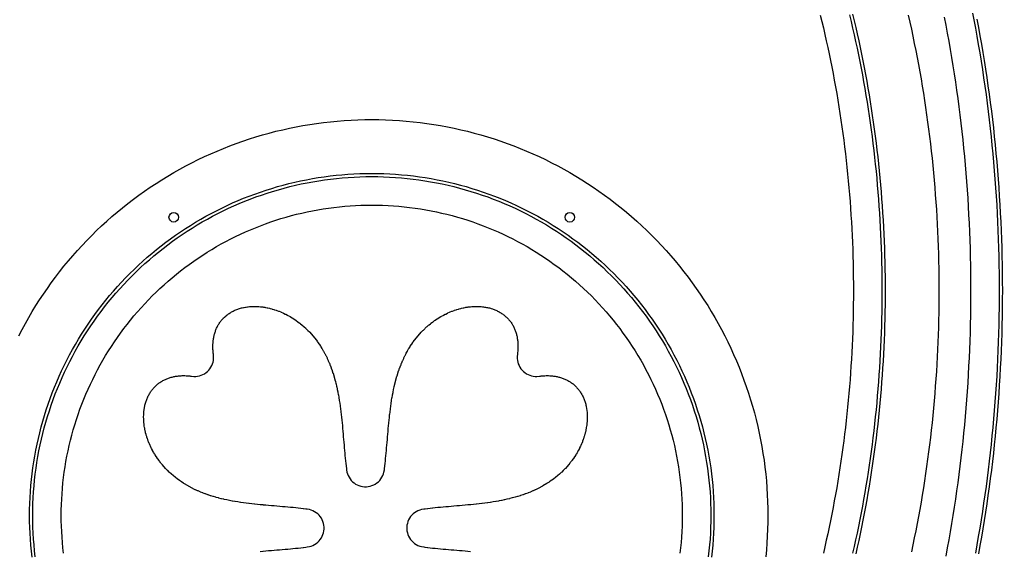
# Model space of a CAD drawing. Header units: metres. Extents: x 10 to 1210, y 10 to 2778.
# Drawn here: x 297.9 to 608, y 1739.7 to 1907.6 of the extents above; entities that cross this region are included whole.
import ezdxf

# ---------------------------------------------------------------- set-up
doc = ezdxf.new("R2010")
doc.units = ezdxf.units.M
for name, color, linetype in [('ACIKLIK', 5, 'Continuous'), ('ASKI_DELIK', 6, 'Continuous'), ('CAM_SABLON', 4, 'Continuous'), ('DIS_KENAR_V91_Z3', 1, 'Continuous'), ('LAMBA_T4_Z4', 3, 'Continuous')]:
    doc.layers.add(name, color=color, linetype=linetype)

msp = doc.modelspace()

# ---------------------------------------------------------------- linework, layer by layer
at = {"layer": 'ACIKLIK'}
for points in [[(550.53, 1908.97), (551.03, 1906.95), (551.51, 1904.92), (551.99, 1902.89), (552.45, 1900.84), (552.9, 1898.79), (553.34, 1896.73), (553.77, 1894.67), (554.18, 1892.6), (554.58, 1890.53), (554.97, 1888.44), (555.35, 1886.36), (555.72, 1884.26), (556.08, 1882.17), (556.42, 1880.06), (556.75, 1877.95), (557.07, 1875.84), (557.38, 1873.72), (557.67, 1871.6), (557.95, 1869.48), (558.22, 1867.35), (558.48, 1865.21), (558.72, 1863.07), (558.96, 1860.93), (559.18, 1858.79), (559.38, 1856.64), (559.58, 1854.49), (559.76, 1852.34), (559.93, 1850.18), (560.09, 1848.02), (560.23, 1845.86), (560.37, 1843.7), (560.49, 1841.53), (560.59, 1839.37), (560.69, 1837.2), (560.77, 1835.03), (560.84, 1832.86), (560.9, 1830.69), (560.94, 1828.52), (560.97, 1826.35), (560.99, 1824.17), (561, 1822), (561, 1822), (560.99, 1819.83), (560.97, 1817.65), (560.94, 1815.48), (560.9, 1813.31), (560.84, 1811.14), (560.77, 1808.97), (560.69, 1806.8), (560.59, 1804.63), (560.49, 1802.47), (560.37, 1800.3), (560.23, 1798.14), (560.09, 1795.98), (559.93, 1793.82), (559.76, 1791.66), (559.58, 1789.51), (559.38, 1787.36), (559.18, 1785.21), (558.96, 1783.07), (558.72, 1780.93), (558.48, 1778.79), (558.22, 1776.65), (557.95, 1774.52), (557.67, 1772.4), (557.38, 1770.28), (557.07, 1768.16), (556.75, 1766.05), (556.42, 1763.94), (556.08, 1761.83), (555.72, 1759.74), (555.35, 1757.64), (554.97, 1755.56), (554.58, 1753.47), (554.18, 1751.4), (553.77, 1749.33), (553.34, 1747.27), (552.9, 1745.21), (552.45, 1743.16), (551.99, 1741.11), (551.51, 1739.08)], [(589.66, 1908.36), (590.15, 1905.82), (590.63, 1903.28), (591.09, 1900.72), (591.54, 1898.16), (591.98, 1895.59), (592.4, 1893.02), (592.8, 1890.44), (593.19, 1887.85), (593.57, 1885.26), (593.93, 1882.67), (594.27, 1880.07), (594.6, 1877.46), (594.92, 1874.85), (595.22, 1872.23), (595.5, 1869.61), (595.77, 1866.99), (596.02, 1864.36), (596.26, 1861.73), (596.49, 1859.1), (596.69, 1856.46), (596.89, 1853.82), (597.06, 1851.18), (597.23, 1848.54), (597.37, 1845.89), (597.5, 1843.24), (597.62, 1840.59), (597.72, 1837.94), (597.81, 1835.28), (597.88, 1832.63), (597.93, 1829.97), (597.97, 1827.31), (597.99, 1824.66), (598, 1822), (598, 1822), (597.99, 1819.34), (597.97, 1816.69), (597.93, 1814.03), (597.88, 1811.37), (597.81, 1808.72), (597.72, 1806.06), (597.62, 1803.41), (597.5, 1800.76), (597.37, 1798.11), (597.23, 1795.46), (597.06, 1792.82), (596.89, 1790.18), (596.69, 1787.54), (596.49, 1784.9), (596.26, 1782.27), (596.02, 1779.64), (595.77, 1777.01), (595.5, 1774.39), (595.22, 1771.77), (594.92, 1769.15), (594.6, 1766.54), (594.27, 1763.93), (593.93, 1761.33), (593.57, 1758.74), (593.19, 1756.15), (592.8, 1753.56), (592.4, 1750.98), (591.98, 1748.41), (591.54, 1745.84), (591.09, 1743.28), (590.63, 1740.72), (590.15, 1738.18)], [(311.73, 1739.06), (311.54, 1740.76), (311.37, 1742.46), (311.24, 1744.16), (311.14, 1745.87), (311.06, 1747.58), (311.02, 1749.29), (311, 1751), (311.02, 1752.71), (311.06, 1754.42), (311.14, 1756.13), (311.24, 1757.84), (311.37, 1759.54), (311.54, 1761.24), (311.73, 1762.94), (311.95, 1764.64), (312.21, 1766.33), (312.49, 1768.02), (312.8, 1769.7), (313.14, 1771.38), (313.51, 1773.04), (313.91, 1774.71), (314.34, 1776.36), (314.8, 1778.01), (315.28, 1779.65), (315.8, 1781.28), (316.34, 1782.91), (316.91, 1784.52), (317.51, 1786.12), (318.14, 1787.71), (318.79, 1789.29), (319.47, 1790.86), (320.18, 1792.42), (320.92, 1793.96), (321.68, 1795.49), (322.47, 1797.01), (323.29, 1798.51), (324.13, 1800), (325, 1801.47), (325.89, 1802.93), (326.81, 1804.37), (327.76, 1805.8), (328.72, 1807.21), (329.72, 1808.6), (330.73, 1809.98), (331.78, 1811.33), (332.84, 1812.67), (333.93, 1813.99), (335.04, 1815.29), (336.17, 1816.57), (337.33, 1817.84), (338.51, 1819.08), (339.7, 1820.3), (340.92, 1821.49), (342.16, 1822.67), (343.43, 1823.83), (344.71, 1824.96), (346.01, 1826.07), (347.33, 1827.16), (348.67, 1828.22), (350.02, 1829.27), (351.4, 1830.28), (352.79, 1831.28), (354.2, 1832.24), (355.63, 1833.19), (357.07, 1834.11), (358.53, 1835), (360, 1835.87), (361.49, 1836.71), (362.99, 1837.53), (364.51, 1838.32), (366.04, 1839.08), (367.58, 1839.82), (369.14, 1840.53), (370.71, 1841.21), (372.29, 1841.86), (373.88, 1842.49), (375.48, 1843.09), (377.09, 1843.66), (378.72, 1844.2), (380.35, 1844.72), (381.99, 1845.2), (383.64, 1845.66), (385.29, 1846.09), (386.96, 1846.49), (388.62, 1846.86), (390.3, 1847.2), (391.98, 1847.51), (393.67, 1847.79), (395.36, 1848.05), (397.06, 1848.27), (398.76, 1848.46), (400.46, 1848.63), (402.16, 1848.76), (403.87, 1848.86), (405.58, 1848.94), (407.29, 1848.98), (409, 1849), (410.71, 1848.98), (412.42, 1848.94), (414.13, 1848.86), (415.84, 1848.76), (417.54, 1848.63), (419.24, 1848.46), (420.94, 1848.27), (422.64, 1848.05), (424.33, 1847.79), (426.02, 1847.51), (427.7, 1847.2), (429.38, 1846.86), (431.04, 1846.49), (432.71, 1846.09), (434.36, 1845.66), (436.01, 1845.2), (437.65, 1844.72), (439.28, 1844.2), (440.91, 1843.66), (442.52, 1843.09), (444.12, 1842.49), (445.71, 1841.86), (447.29, 1841.21), (448.86, 1840.53), (450.42, 1839.82), (451.96, 1839.08), (453.49, 1838.32), (455.01, 1837.53), (456.51, 1836.71), (458, 1835.87), (459.47, 1835), (460.93, 1834.11), (462.37, 1833.19), (463.8, 1832.24), (465.21, 1831.28), (466.6, 1830.28), (467.98, 1829.27), (469.33, 1828.22), (470.67, 1827.16), (471.99, 1826.07), (473.29, 1824.96), (474.57, 1823.83), (475.84, 1822.67), (477.08, 1821.49), (478.3, 1820.3), (479.49, 1819.08), (480.67, 1817.84), (481.83, 1816.57), (482.96, 1815.29), (484.07, 1813.99), (485.16, 1812.67), (486.22, 1811.33), (487.27, 1809.98), (488.28, 1808.6), (489.28, 1807.21), (490.24, 1805.8), (491.19, 1804.37), (492.11, 1802.93), (493, 1801.47), (493.87, 1800), (494.71, 1798.51), (495.53, 1797.01), (496.32, 1795.49), (497.08, 1793.96), (497.82, 1792.42), (498.53, 1790.86), (499.21, 1789.29), (499.86, 1787.71), (500.49, 1786.12), (501.09, 1784.52), (501.66, 1782.91), (502.2, 1781.28), (502.72, 1779.65), (503.2, 1778.01), (503.66, 1776.36), (504.09, 1774.71), (504.49, 1773.04), (504.86, 1771.38), (505.2, 1769.7), (505.51, 1768.02), (505.79, 1766.33), (506.05, 1764.64), (506.27, 1762.94), (506.46, 1761.24), (506.63, 1759.54), (506.76, 1757.84), (506.86, 1756.13), (506.94, 1754.42), (506.98, 1752.71), (507, 1751), (507, 1751), (506.98, 1749.29), (506.94, 1747.58), (506.86, 1745.87), (506.76, 1744.16), (506.63, 1742.46), (506.46, 1740.76), (506.27, 1739.06)]]:
    msp.add_lwpolyline(points, dxfattribs=at)
at = {"layer": 'ASKI_DELIK'}
for centre in [(346.5, 1845.14), (471.5, 1845.14)]:
    msp.add_circle(centre, 1.5, dxfattribs=at)
at = {"layer": 'CAM_SABLON'}
for points in [[(559.77, 1909.07), (560.27, 1906.99), (560.76, 1904.9), (561.23, 1902.8), (561.69, 1900.7), (562.15, 1898.59), (562.58, 1896.47), (563.01, 1894.34), (563.42, 1892.21), (563.83, 1890.08), (564.21, 1887.94), (564.59, 1885.79), (564.96, 1883.64), (565.31, 1881.48), (565.65, 1879.32), (565.97, 1877.16), (566.29, 1874.99), (566.59, 1872.81), (566.88, 1870.63), (567.15, 1868.45), (567.42, 1866.26), (567.67, 1864.07), (567.91, 1861.88), (568.13, 1859.68), (568.35, 1857.48), (568.54, 1855.28), (568.73, 1853.07), (568.91, 1850.86), (569.07, 1848.65), (569.22, 1846.44), (569.35, 1844.22), (569.47, 1842.01), (569.58, 1839.79), (569.68, 1837.57), (569.77, 1835.35), (569.84, 1833.12), (569.9, 1830.9), (569.94, 1828.68), (569.97, 1826.45), (569.99, 1824.23), (570, 1822), (570, 1822), (569.99, 1819.77), (569.97, 1817.55), (569.94, 1815.32), (569.9, 1813.1), (569.84, 1810.88), (569.77, 1808.65), (569.68, 1806.43), (569.58, 1804.21), (569.47, 1801.99), (569.35, 1799.78), (569.22, 1797.56), (569.07, 1795.35), (568.91, 1793.14), (568.73, 1790.93), (568.54, 1788.72), (568.35, 1786.52), (568.13, 1784.32), (567.91, 1782.12), (567.67, 1779.93), (567.42, 1777.74), (567.15, 1775.55), (566.88, 1773.37), (566.59, 1771.19), (566.29, 1769.01), (565.97, 1766.84), (565.65, 1764.68), (565.31, 1762.52), (564.96, 1760.36), (564.59, 1758.21), (564.21, 1756.06), (563.83, 1753.92), (563.42, 1751.79), (563.01, 1749.66), (562.58, 1747.53), (562.15, 1745.41), (561.69, 1743.3), (561.23, 1741.2), (560.76, 1739.1)], [(598.49, 1910.11), (598.99, 1907.51), (599.48, 1904.91), (599.95, 1902.3), (600.41, 1899.69), (600.86, 1897.07), (601.28, 1894.44), (601.7, 1891.81), (602.1, 1889.17), (602.48, 1886.53), (602.85, 1883.88), (603.2, 1881.22), (603.53, 1878.56), (603.86, 1875.9), (604.16, 1873.23), (604.45, 1870.56), (604.73, 1867.88), (604.99, 1865.2), (605.23, 1862.52), (605.46, 1859.83), (605.67, 1857.14), (605.87, 1854.45), (606.05, 1851.76), (606.21, 1849.06), (606.36, 1846.36), (606.49, 1843.66), (606.61, 1840.95), (606.72, 1838.25), (606.8, 1835.54), (606.87, 1832.84), (606.93, 1830.13), (606.97, 1827.42), (606.99, 1824.71), (607, 1822), (607, 1822), (606.99, 1819.29), (606.97, 1816.58), (606.93, 1813.87), (606.87, 1811.16), (606.8, 1808.46), (606.72, 1805.75), (606.61, 1803.05), (606.49, 1800.34), (606.36, 1797.64), (606.21, 1794.94), (606.05, 1792.24), (605.87, 1789.55), (605.67, 1786.86), (605.46, 1784.17), (605.23, 1781.48), (604.99, 1778.8), (604.73, 1776.12), (604.45, 1773.44), (604.16, 1770.77), (603.86, 1768.1), (603.53, 1765.44), (603.2, 1762.78), (602.85, 1760.12), (602.48, 1757.47), (602.1, 1754.83), (601.7, 1752.19), (601.28, 1749.56), (600.86, 1746.93), (600.41, 1744.31), (599.95, 1741.7), (599.48, 1739.09)], [(302.8, 1737.96), (302.59, 1739.82), (302.41, 1741.67), (302.26, 1743.54), (302.15, 1745.4), (302.07, 1747.27), (302.02, 1749.13), (302, 1751), (302.02, 1752.87), (302.07, 1754.73), (302.15, 1756.6), (302.26, 1758.46), (302.41, 1760.33), (302.59, 1762.18), (302.8, 1764.04), (303.04, 1765.89), (303.32, 1767.74), (303.63, 1769.58), (303.97, 1771.42), (304.34, 1773.25), (304.74, 1775.07), (305.18, 1776.89), (305.65, 1778.69), (306.15, 1780.49), (306.68, 1782.28), (307.24, 1784.06), (307.83, 1785.84), (308.45, 1787.6), (309.11, 1789.35), (309.79, 1791.08), (310.51, 1792.81), (311.25, 1794.52), (312.03, 1796.22), (312.83, 1797.91), (313.66, 1799.58), (314.53, 1801.23), (315.42, 1802.87), (316.34, 1804.5), (317.28, 1806.11), (318.26, 1807.7), (319.26, 1809.28), (320.29, 1810.83), (321.35, 1812.37), (322.44, 1813.89), (323.55, 1815.39), (324.68, 1816.88), (325.85, 1818.34), (327.03, 1819.78), (328.25, 1821.2), (329.48, 1822.6), (330.75, 1823.97), (332.03, 1825.33), (333.34, 1826.66), (334.67, 1827.97), (336.03, 1829.25), (337.4, 1830.52), (338.8, 1831.75), (340.22, 1832.97), (341.66, 1834.15), (343.12, 1835.32), (344.61, 1836.45), (346.11, 1837.56), (347.63, 1838.65), (349.17, 1839.71), (350.72, 1840.74), (352.3, 1841.74), (353.89, 1842.72), (355.5, 1843.66), (357.13, 1844.58), (358.77, 1845.47), (360.42, 1846.34), (362.09, 1847.17), (363.78, 1847.97), (365.48, 1848.75), (367.19, 1849.49), (368.92, 1850.21), (370.65, 1850.89), (372.4, 1851.55), (374.16, 1852.17), (375.94, 1852.76), (377.72, 1853.32), (379.51, 1853.85), (381.31, 1854.35), (383.11, 1854.82), (384.93, 1855.26), (386.75, 1855.66), (388.58, 1856.03), (390.42, 1856.37), (392.26, 1856.68), (394.11, 1856.96), (395.96, 1857.2), (397.82, 1857.41), (399.67, 1857.59), (401.54, 1857.74), (403.4, 1857.85), (405.27, 1857.93), (407.13, 1857.98), (409, 1858), (410.87, 1857.98), (412.73, 1857.93), (414.6, 1857.85), (416.46, 1857.74), (418.33, 1857.59), (420.18, 1857.41), (422.04, 1857.2), (423.89, 1856.96), (425.74, 1856.68), (427.58, 1856.37), (429.42, 1856.03), (431.25, 1855.66), (433.07, 1855.26), (434.89, 1854.82), (436.69, 1854.35), (438.49, 1853.85), (440.28, 1853.32), (442.06, 1852.76), (443.84, 1852.17), (445.6, 1851.55), (447.35, 1850.89), (449.08, 1850.21), (450.81, 1849.49), (452.52, 1848.75), (454.22, 1847.97), (455.91, 1847.17), (457.58, 1846.34), (459.23, 1845.47), (460.87, 1844.58), (462.5, 1843.66), (464.11, 1842.72), (465.7, 1841.74), (467.28, 1840.74), (468.83, 1839.71), (470.37, 1838.65), (471.89, 1837.56), (473.39, 1836.45), (474.88, 1835.32), (476.34, 1834.15), (477.78, 1832.97), (479.2, 1831.75), (480.6, 1830.52), (481.97, 1829.25), (483.33, 1827.97), (484.66, 1826.66), (485.97, 1825.33), (487.25, 1823.97), (488.52, 1822.6), (489.75, 1821.2), (490.97, 1819.78), (492.15, 1818.34), (493.32, 1816.88), (494.45, 1815.39), (495.56, 1813.89), (496.65, 1812.37), (497.71, 1810.83), (498.74, 1809.28), (499.74, 1807.7), (500.72, 1806.11), (501.66, 1804.5), (502.58, 1802.87), (503.47, 1801.23), (504.34, 1799.58), (505.17, 1797.91), (505.97, 1796.22), (506.75, 1794.52), (507.49, 1792.81), (508.21, 1791.08), (508.89, 1789.35), (509.55, 1787.6), (510.17, 1785.84), (510.76, 1784.06), (511.32, 1782.28), (511.85, 1780.49), (512.35, 1778.69), (512.82, 1776.89), (513.26, 1775.07), (513.66, 1773.25), (514.03, 1771.42), (514.37, 1769.58), (514.68, 1767.74), (514.96, 1765.89), (515.2, 1764.04), (515.41, 1762.18), (515.59, 1760.33), (515.74, 1758.46), (515.85, 1756.6), (515.93, 1754.73), (515.98, 1752.87), (516, 1751), (516, 1751), (515.98, 1749.13), (515.93, 1747.27), (515.85, 1745.4), (515.74, 1743.54), (515.59, 1741.67), (515.41, 1739.82), (515.2, 1737.96)]]:
    msp.add_lwpolyline(points, dxfattribs=at)
at = {"layer": 'DIS_KENAR_V91_Z3'}
for points in [[(578.3, 1908.93), (578.8, 1906.72), (579.29, 1904.51), (579.76, 1902.29), (580.22, 1900.06), (580.67, 1897.83), (581.1, 1895.59), (581.53, 1893.35), (581.93, 1891.1), (582.33, 1888.85), (582.71, 1886.59), (583.08, 1884.33), (583.44, 1882.06), (583.78, 1879.79), (584.11, 1877.51), (584.43, 1875.23), (584.73, 1872.95), (585.02, 1870.66), (585.29, 1868.36), (585.56, 1866.07), (585.81, 1863.77), (586.04, 1861.46), (586.27, 1859.16), (586.48, 1856.85), (586.67, 1854.54), (586.85, 1852.23), (587.02, 1849.91), (587.18, 1847.59), (587.32, 1845.27), (587.45, 1842.95), (587.57, 1840.62), (587.67, 1838.3), (587.75, 1835.97), (587.83, 1833.65), (587.89, 1831.32), (587.94, 1828.99), (587.97, 1826.66), (587.99, 1824.33), (588, 1822), (588, 1822), (587.99, 1819.67), (587.97, 1817.34), (587.94, 1815.01), (587.89, 1812.68), (587.83, 1810.35), (587.75, 1808.03), (587.67, 1805.7), (587.57, 1803.38), (587.45, 1801.05), (587.32, 1798.73), (587.18, 1796.41), (587.02, 1794.09), (586.85, 1791.77), (586.67, 1789.46), (586.48, 1787.15), (586.27, 1784.84), (586.04, 1782.54), (585.81, 1780.23), (585.56, 1777.93), (585.29, 1775.64), (585.02, 1773.34), (584.73, 1771.05), (584.43, 1768.77), (584.11, 1766.49), (583.78, 1764.21), (583.44, 1761.94), (583.08, 1759.67), (582.71, 1757.41), (582.33, 1755.15), (581.93, 1752.9), (581.53, 1750.65), (581.1, 1748.41), (580.67, 1746.17), (580.22, 1743.94), (579.76, 1741.71), (579.29, 1739.49)], [(297.62, 1807.75), (298.63, 1809.68), (299.67, 1811.6), (300.75, 1813.5), (301.85, 1815.38), (302.99, 1817.24), (304.17, 1819.08), (305.37, 1820.9), (306.61, 1822.7), (307.87, 1824.47), (309.17, 1826.23), (310.5, 1827.96), (311.86, 1829.67), (313.24, 1831.35), (314.66, 1833.01), (316.11, 1834.64), (317.58, 1836.25), (319.08, 1837.83), (320.61, 1839.39), (322.17, 1840.92), (323.75, 1842.42), (325.36, 1843.89), (326.99, 1845.34), (328.65, 1846.76), (330.33, 1848.14), (332.04, 1849.5), (333.77, 1850.83), (335.53, 1852.13), (337.3, 1853.39), (339.1, 1854.63), (340.92, 1855.83), (342.76, 1857.01), (344.62, 1858.15), (346.5, 1859.25), (348.4, 1860.33), (350.32, 1861.37), (352.25, 1862.38), (354.2, 1863.35), (356.17, 1864.29), (358.16, 1865.19), (360.16, 1866.06), (362.17, 1866.9), (364.2, 1867.7), (366.25, 1868.46), (368.3, 1869.19), (370.37, 1869.88), (372.45, 1870.54), (374.55, 1871.16), (376.65, 1871.74), (378.76, 1872.29), (380.88, 1872.8), (383.01, 1873.27), (385.15, 1873.7), (387.29, 1874.1), (389.45, 1874.46), (391.6, 1874.78), (393.77, 1875.07), (395.93, 1875.32), (398.11, 1875.52), (400.28, 1875.7), (402.46, 1875.83), (404.64, 1875.92), (406.82, 1875.98), (409, 1876), (411.18, 1875.98), (413.36, 1875.92), (415.54, 1875.83), (417.72, 1875.7), (419.89, 1875.52), (422.07, 1875.32), (424.23, 1875.07), (426.4, 1874.78), (428.55, 1874.46), (430.71, 1874.1), (432.85, 1873.7), (434.99, 1873.27), (437.12, 1872.8), (439.24, 1872.29), (441.35, 1871.74), (443.45, 1871.16), (445.55, 1870.54), (447.63, 1869.88), (449.7, 1869.19), (451.75, 1868.46), (453.8, 1867.7), (455.83, 1866.9), (457.84, 1866.06), (459.84, 1865.19), (461.83, 1864.29), (463.8, 1863.35), (465.75, 1862.38), (467.68, 1861.37), (469.6, 1860.33), (471.5, 1859.25), (473.38, 1858.15), (475.24, 1857.01), (477.08, 1855.83), (478.9, 1854.63), (480.7, 1853.39), (482.47, 1852.13), (484.23, 1850.83), (485.96, 1849.5), (487.67, 1848.14), (489.35, 1846.76), (491.01, 1845.34), (492.64, 1843.89), (494.25, 1842.42), (495.83, 1840.92), (497.39, 1839.39), (498.92, 1837.83), (500.42, 1836.25), (501.89, 1834.64), (503.34, 1833.01), (504.76, 1831.35), (506.14, 1829.67), (507.5, 1827.96), (508.83, 1826.23), (510.13, 1824.47), (511.39, 1822.7), (512.63, 1820.9), (513.83, 1819.08), (515.01, 1817.24), (516.15, 1815.38), (517.25, 1813.5), (518.33, 1811.6), (519.37, 1809.68), (520.38, 1807.75), (521.35, 1805.8), (522.29, 1803.83), (523.19, 1801.84), (524.06, 1799.84), (524.9, 1797.83), (525.7, 1795.8), (526.46, 1793.75), (527.19, 1791.7), (527.88, 1789.63), (528.54, 1787.55), (529.16, 1785.45), (529.74, 1783.35), (530.29, 1781.24), (530.8, 1779.12), (531.27, 1776.99), (531.7, 1774.85), (532.1, 1772.71), (532.46, 1770.55), (532.78, 1768.4), (533.07, 1766.23), (533.32, 1764.07), (533.52, 1761.89), (533.7, 1759.72), (533.83, 1757.54), (533.92, 1755.36), (533.98, 1753.18), (534, 1751), (534, 1751), (533.98, 1748.82), (533.92, 1746.64), (533.83, 1744.46), (533.7, 1742.28), (533.52, 1740.11), (533.32, 1737.93)], [(373.79, 1739.63), (374.65, 1739.71), (374.68, 1739.71), (375.54, 1739.79), (375.56, 1739.79), (376.43, 1739.87), (376.44, 1739.87), (377.31, 1739.95), (377.32, 1739.95), (378.18, 1740.02), (379.06, 1740.09), (379.92, 1740.17), (380.77, 1740.24), (381.62, 1740.31), (382.46, 1740.38), (383.3, 1740.46), (384.13, 1740.54), (384.95, 1740.62), (385.77, 1740.7), (385.81, 1740.71), (386.57, 1740.79), (386.62, 1740.8), (387.36, 1740.88), (387.42, 1740.89), (388.15, 1740.98), (388.21, 1740.98), (388.57, 1741.03), (389.31, 1741.16), (389.88, 1741.32), (390.44, 1741.54), (390.97, 1741.82), (391.47, 1742.14), (391.93, 1742.51), (392.36, 1742.93), (392.74, 1743.39), (393.08, 1743.88), (393.36, 1744.4), (393.59, 1744.95), (393.77, 1745.52), (393.89, 1746.11), (393.95, 1746.7), (393.95, 1747.3), (393.89, 1747.89), (393.77, 1748.48), (393.59, 1749.05), (393.36, 1749.6), (393.08, 1750.12), (392.74, 1750.61), (392.36, 1751.07), (391.93, 1751.49), (391.47, 1751.86), (390.97, 1752.18), (390.44, 1752.46), (389.88, 1752.68), (389.31, 1752.84), (388.57, 1752.97), (388.21, 1753.02), (388.15, 1753.02), (387.42, 1753.11), (387.36, 1753.12), (386.62, 1753.2), (386.57, 1753.21), (385.81, 1753.29), (385.77, 1753.3), (385, 1753.38), (384.17, 1753.46), (383.34, 1753.54), (382.5, 1753.61), (381.65, 1753.69), (380.79, 1753.76), (379.93, 1753.83), (379.06, 1753.91), (378.19, 1753.98), (377.32, 1754.05), (377.32, 1754.05), (376.45, 1754.13), (376.44, 1754.13), (375.58, 1754.2), (375.56, 1754.21), (374.7, 1754.28), (374.68, 1754.29), (373.82, 1754.37), (373.79, 1754.37), (372.94, 1754.45), (372.9, 1754.46), (372.05, 1754.55), (372.02, 1754.55), (371.17, 1754.64), (371.13, 1754.65), (370.29, 1754.75), (370.24, 1754.75), (369.4, 1754.86), (369.35, 1754.86), (368.52, 1754.98), (368.47, 1754.98), (367.64, 1755.1), (367.58, 1755.11), (366.77, 1755.24), (366.7, 1755.25), (365.89, 1755.38), (365.82, 1755.39), (365.02, 1755.53), (364.95, 1755.55), (364.15, 1755.7), (364.07, 1755.71), (363.29, 1755.87), (363.21, 1755.89), (362.43, 1756.06), (362.34, 1756.08), (361.58, 1756.26), (361.49, 1756.28), (360.73, 1756.47), (360.64, 1756.5), (359.89, 1756.7), (359.79, 1756.73), (359.06, 1756.94), (358.95, 1756.97), (358.23, 1757.2), (358.12, 1757.23), (357.37, 1757.48), (357.25, 1757.52), (356.55, 1757.77), (356.44, 1757.81), (355.75, 1758.07), (355.63, 1758.12), (354.96, 1758.39), (354.84, 1758.44), (354.18, 1758.72), (354.05, 1758.78), (353.41, 1759.07), (353.28, 1759.13), (352.65, 1759.44), (352.52, 1759.51), (351.9, 1759.83), (351.77, 1759.9), (351.16, 1760.23), (351.03, 1760.3), (350.44, 1760.64), (350.31, 1760.72), (349.73, 1761.08), (349.6, 1761.16), (349.03, 1761.53), (348.9, 1761.62), (348.35, 1762), (348.22, 1762.09), (347.69, 1762.48), (347.55, 1762.58), (347.03, 1762.99), (346.9, 1763.09), (346.4, 1763.5), (346.27, 1763.61), (345.78, 1764.04), (345.65, 1764.15), (345.18, 1764.59), (345.06, 1764.7), (344.6, 1765.15), (344.47, 1765.27), (344.03, 1765.73), (343.91, 1765.85), (343.48, 1766.32), (343.37, 1766.45), (342.96, 1766.93), (342.84, 1767.06), (342.45, 1767.54), (342.34, 1767.68), (341.96, 1768.18), (341.86, 1768.32), (341.49, 1768.82), (341.39, 1768.96), (341.05, 1769.47), (340.95, 1769.62), (340.62, 1770.13), (340.53, 1770.29), (340.22, 1770.8), (340.13, 1770.96), (339.84, 1771.48), (339.75, 1771.64), (339.48, 1772.17), (339.4, 1772.34), (339.15, 1772.87), (339.07, 1773.03), (338.83, 1773.56), (338.76, 1773.73), (338.55, 1774.27), (338.48, 1774.44), (338.28, 1774.97), (338.22, 1775.15), (338.04, 1775.68), (337.98, 1775.87), (337.83, 1776.39), (337.77, 1776.58), (337.64, 1777.1), (337.59, 1777.29), (337.47, 1777.81), (337.43, 1778.01), (337.33, 1778.52), (337.29, 1778.72), (337.21, 1779.22), (337.18, 1779.43), (337.12, 1779.92), (337.1, 1780.13), (337.06, 1780.62), (337.04, 1780.83), (337.02, 1781.31), (337.01, 1781.53), (337, 1781.99), (337, 1782.21), (337.01, 1782.66), (337.02, 1782.89), (337.05, 1783.32), (337.07, 1783.56), (337.11, 1783.98), (337.14, 1784.22), (337.19, 1784.62), (337.23, 1784.86), (337.3, 1785.25), (337.35, 1785.49), (337.43, 1785.86), (337.5, 1786.11), (337.59, 1786.46), (337.67, 1786.72), (337.77, 1787.05), (337.86, 1787.31), (337.98, 1787.62), (338.08, 1787.88), (338.21, 1788.17), (338.33, 1788.43), (338.46, 1788.71), (338.59, 1788.97), (338.73, 1789.23), (338.88, 1789.48), (339.03, 1789.73), (339.19, 1789.98), (339.35, 1790.21), (339.52, 1790.45), (339.68, 1790.67), (339.87, 1790.91), (340.04, 1791.11), (340.25, 1791.34), (340.42, 1791.53), (340.64, 1791.75), (340.82, 1791.92), (341.05, 1792.13), (341.24, 1792.3), (341.48, 1792.5), (341.67, 1792.65), (341.92, 1792.84), (342.13, 1792.98), (342.38, 1793.15), (342.6, 1793.29), (342.85, 1793.44), (343.08, 1793.57), (343.34, 1793.71), (343.58, 1793.83), (343.85, 1793.96), (344.1, 1794.07), (344.36, 1794.18), (344.63, 1794.28), (344.89, 1794.37), (345.17, 1794.47), (345.42, 1794.55), (345.72, 1794.63), (345.97, 1794.7), (346.28, 1794.77), (346.52, 1794.83), (346.84, 1794.89), (347.09, 1794.93), (347.42, 1794.98), (347.66, 1795.01), (348, 1795.05), (348.23, 1795.08), (348.59, 1795.1), (348.81, 1795.11), (349.18, 1795.13), (349.39, 1795.13), (349.78, 1795.14), (349.98, 1795.13), (350.37, 1795.12), (350.57, 1795.11), (350.97, 1795.09), (351.15, 1795.07), (351.56, 1795.03), (351.74, 1795.01), (352.06, 1794.97), (352.87, 1794.9), (353.45, 1794.9), (354.03, 1794.96), (354.6, 1795.08), (355.15, 1795.25), (355.69, 1795.48), (356.21, 1795.75), (356.69, 1796.08), (357.14, 1796.45), (357.55, 1796.86), (357.92, 1797.31), (358.25, 1797.79), (358.52, 1798.31), (358.75, 1798.85), (358.92, 1799.4), (359.04, 1799.97), (359.1, 1800.55), (359.1, 1801.14), (359.03, 1801.89), (358.99, 1802.26), (358.97, 1802.44), (358.93, 1802.85), (358.91, 1803.03), (358.89, 1803.43), (358.88, 1803.63), (358.87, 1804.02), (358.86, 1804.22), (358.87, 1804.61), (358.87, 1804.82), (358.89, 1805.19), (358.9, 1805.41), (358.92, 1805.77), (358.95, 1806), (358.99, 1806.34), (359.02, 1806.58), (359.07, 1806.91), (359.11, 1807.16), (359.17, 1807.48), (359.23, 1807.72), (359.3, 1808.03), (359.37, 1808.28), (359.45, 1808.58), (359.53, 1808.83), (359.63, 1809.11), (359.72, 1809.37), (359.82, 1809.64), (359.93, 1809.9), (360.04, 1810.15), (360.17, 1810.42), (360.29, 1810.66), (360.43, 1810.92), (360.56, 1811.15), (360.71, 1811.4), (360.85, 1811.62), (361.02, 1811.87), (361.16, 1812.08), (361.35, 1812.33), (361.5, 1812.52), (361.7, 1812.76), (361.87, 1812.95), (362.08, 1813.18), (362.25, 1813.36), (362.47, 1813.58), (362.66, 1813.75), (362.89, 1813.96), (363.09, 1814.13), (363.33, 1814.32), (363.55, 1814.48), (363.79, 1814.65), (364.02, 1814.81), (364.27, 1814.97), (364.52, 1815.12), (364.77, 1815.27), (365.03, 1815.41), (365.29, 1815.54), (365.57, 1815.67), (365.83, 1815.79), (366.12, 1815.92), (366.38, 1816.02), (366.69, 1816.14), (366.95, 1816.23), (367.28, 1816.33), (367.54, 1816.41), (367.89, 1816.5), (368.14, 1816.57), (368.51, 1816.65), (368.75, 1816.7), (369.14, 1816.77), (369.38, 1816.81), (369.78, 1816.86), (370.02, 1816.89), (370.44, 1816.93), (370.68, 1816.95), (371.11, 1816.98), (371.34, 1816.99), (371.79, 1817), (372.01, 1817), (372.47, 1816.99), (372.69, 1816.98), (373.17, 1816.96), (373.38, 1816.94), (373.87, 1816.9), (374.08, 1816.88), (374.57, 1816.82), (374.78, 1816.79), (375.28, 1816.71), (375.48, 1816.67), (375.99, 1816.57), (376.19, 1816.53), (376.71, 1816.41), (376.9, 1816.36), (377.42, 1816.23), (377.61, 1816.17), (378.13, 1816.02), (378.32, 1815.96), (378.85, 1815.78), (379.03, 1815.72), (379.56, 1815.52), (379.73, 1815.45), (380.27, 1815.24), (380.44, 1815.17), (380.97, 1814.93), (381.13, 1814.85), (381.66, 1814.6), (381.83, 1814.52), (382.36, 1814.25), (382.52, 1814.16), (383.04, 1813.87), (383.2, 1813.78), (383.71, 1813.47), (383.87, 1813.38), (384.38, 1813.05), (384.53, 1812.95), (385.04, 1812.61), (385.18, 1812.51), (385.68, 1812.14), (385.82, 1812.04), (386.32, 1811.66), (386.46, 1811.55), (386.94, 1811.16), (387.07, 1811.04), (387.55, 1810.63), (387.68, 1810.52), (388.15, 1810.09), (388.27, 1809.97), (388.73, 1809.53), (388.85, 1809.4), (389.3, 1808.94), (389.41, 1808.82), (389.85, 1808.35), (389.96, 1808.22), (390.39, 1807.73), (390.5, 1807.6), (390.91, 1807.1), (391.01, 1806.97), (391.42, 1806.45), (391.52, 1806.31), (391.91, 1805.78), (392, 1805.65), (392.38, 1805.1), (392.47, 1804.97), (392.84, 1804.4), (392.92, 1804.27), (393.28, 1803.69), (393.36, 1803.56), (393.7, 1802.97), (393.77, 1802.84), (394.1, 1802.23), (394.17, 1802.1), (394.49, 1801.48), (394.56, 1801.35), (394.87, 1800.72), (394.93, 1800.59), (395.22, 1799.95), (395.28, 1799.82), (395.56, 1799.16), (395.61, 1799.04), (395.88, 1798.37), (395.93, 1798.25), (396.19, 1797.56), (396.23, 1797.45), (396.48, 1796.75), (396.52, 1796.64), (396.74, 1795.97), (396.77, 1795.87), (397, 1795.14), (397.03, 1795.03), (397.24, 1794.3), (397.27, 1794.2), (397.48, 1793.45), (397.5, 1793.35), (397.69, 1792.6), (397.72, 1792.5), (397.9, 1791.74), (397.92, 1791.65), (398.09, 1790.87), (398.11, 1790.79), (398.27, 1790), (398.29, 1789.92), (398.44, 1789.12), (398.45, 1789.05), (398.6, 1788.24), (398.61, 1788.17), (398.74, 1787.36), (398.75, 1787.29), (398.88, 1786.47), (398.89, 1786.41), (399.01, 1785.58), (399.02, 1785.53), (399.13, 1784.69), (399.14, 1784.64), (399.24, 1783.8), (399.25, 1783.76), (399.35, 1782.91), (399.35, 1782.87), (399.45, 1782.02), (399.45, 1781.98), (399.54, 1781.13), (399.54, 1781.09), (399.63, 1780.24), (399.63, 1780.21), (399.71, 1779.35), (399.71, 1779.32), (399.79, 1778.46), (399.79, 1778.44), (399.87, 1777.57), (399.87, 1777.56), (399.95, 1776.69), (399.95, 1776.68), (400.02, 1775.82), (400.09, 1774.94), (400.17, 1774.08), (400.24, 1773.23), (400.31, 1772.38), (400.38, 1771.54), (400.46, 1770.7), (400.54, 1769.87), (400.62, 1769.05), (400.7, 1768.23), (400.71, 1768.19), (400.79, 1767.43), (400.8, 1767.38), (400.88, 1766.64), (400.89, 1766.58), (400.98, 1765.85), (400.98, 1765.79), (401.03, 1765.43), (401.16, 1764.69), (401.32, 1764.12), (401.54, 1763.56), (401.82, 1763.03), (402.14, 1762.53), (402.51, 1762.07), (402.93, 1761.64), (403.39, 1761.26), (403.88, 1760.92), (404.4, 1760.64), (404.95, 1760.41), (405.52, 1760.23), (406.11, 1760.11), (406.7, 1760.05), (407.3, 1760.05), (407.89, 1760.11), (408.48, 1760.23), (409.05, 1760.41), (409.6, 1760.64), (410.12, 1760.92), (410.61, 1761.26), (411.07, 1761.64), (411.49, 1762.07), (411.86, 1762.53), (412.18, 1763.03), (412.46, 1763.56), (412.68, 1764.12), (412.84, 1764.69), (412.97, 1765.43), (413.02, 1765.79), (413.02, 1765.85), (413.11, 1766.58), (413.12, 1766.64), (413.2, 1767.38), (413.21, 1767.43), (413.29, 1768.19), (413.3, 1768.23), (413.38, 1769), (413.46, 1769.83), (413.54, 1770.66), (413.61, 1771.5), (413.69, 1772.35), (413.76, 1773.21), (413.83, 1774.07), (413.91, 1774.94), (413.98, 1775.81), (414.05, 1776.68), (414.05, 1776.68), (414.13, 1777.55), (414.13, 1777.56), (414.2, 1778.42), (414.21, 1778.44), (414.28, 1779.3), (414.29, 1779.32), (414.37, 1780.18), (414.37, 1780.21), (414.45, 1781.06), (414.46, 1781.1), (414.55, 1781.95), (414.55, 1781.98), (414.64, 1782.83), (414.65, 1782.87), (414.75, 1783.71), (414.75, 1783.76), (414.86, 1784.6), (414.86, 1784.65), (414.98, 1785.48), (414.98, 1785.53), (415.1, 1786.36), (415.11, 1786.42), (415.24, 1787.23), (415.25, 1787.3), (415.38, 1788.11), (415.39, 1788.18), (415.53, 1788.98), (415.55, 1789.05), (415.7, 1789.85), (415.71, 1789.93), (415.87, 1790.71), (415.89, 1790.79), (416.06, 1791.57), (416.08, 1791.66), (416.26, 1792.42), (416.28, 1792.51), (416.47, 1793.27), (416.5, 1793.36), (416.7, 1794.11), (416.73, 1794.21), (416.94, 1794.94), (416.97, 1795.05), (417.2, 1795.77), (417.23, 1795.88), (417.48, 1796.63), (417.52, 1796.75), (417.77, 1797.45), (417.81, 1797.56), (418.07, 1798.25), (418.12, 1798.37), (418.39, 1799.04), (418.44, 1799.16), (418.72, 1799.82), (418.78, 1799.95), (419.07, 1800.59), (419.13, 1800.72), (419.44, 1801.35), (419.51, 1801.48), (419.83, 1802.1), (419.9, 1802.23), (420.23, 1802.84), (420.3, 1802.97), (420.64, 1803.56), (420.72, 1803.69), (421.08, 1804.27), (421.16, 1804.4), (421.53, 1804.97), (421.62, 1805.1), (422, 1805.65), (422.09, 1805.78), (422.48, 1806.31), (422.58, 1806.45), (422.99, 1806.97), (423.09, 1807.1), (423.5, 1807.6), (423.61, 1807.73), (424.04, 1808.22), (424.15, 1808.35), (424.59, 1808.82), (424.7, 1808.94), (425.15, 1809.4), (425.27, 1809.53), (425.73, 1809.97), (425.85, 1810.09), (426.32, 1810.52), (426.45, 1810.63), (426.93, 1811.04), (427.06, 1811.16), (427.54, 1811.55), (427.68, 1811.66), (428.18, 1812.04), (428.32, 1812.14), (428.82, 1812.51), (428.96, 1812.61), (429.47, 1812.95), (429.62, 1813.05), (430.13, 1813.38), (430.29, 1813.47), (430.8, 1813.78), (430.96, 1813.87), (431.48, 1814.16), (431.64, 1814.25), (432.17, 1814.52), (432.34, 1814.6), (432.87, 1814.85), (433.03, 1814.93), (433.56, 1815.17), (433.73, 1815.24), (434.27, 1815.45), (434.44, 1815.52), (434.97, 1815.72), (435.15, 1815.78), (435.68, 1815.96), (435.87, 1816.02), (436.39, 1816.17), (436.58, 1816.23), (437.1, 1816.36), (437.29, 1816.41), (437.81, 1816.53), (438.01, 1816.57), (438.52, 1816.67), (438.72, 1816.71), (439.22, 1816.79), (439.43, 1816.82), (439.92, 1816.88), (440.13, 1816.9), (440.62, 1816.94), (440.83, 1816.96), (441.31, 1816.98), (441.53, 1816.99), (441.99, 1817), (442.21, 1817), (442.66, 1816.99), (442.89, 1816.98), (443.32, 1816.95), (443.56, 1816.93), (443.98, 1816.89), (444.22, 1816.86), (444.62, 1816.81), (444.86, 1816.77), (445.25, 1816.7), (445.49, 1816.65), (445.86, 1816.57), (446.11, 1816.5), (446.46, 1816.41), (446.72, 1816.33), (447.05, 1816.23), (447.31, 1816.14), (447.62, 1816.02), (447.88, 1815.92), (448.17, 1815.79), (448.43, 1815.67), (448.71, 1815.54), (448.97, 1815.41), (449.23, 1815.27), (449.48, 1815.12), (449.73, 1814.97), (449.98, 1814.81), (450.21, 1814.65), (450.45, 1814.48), (450.67, 1814.32), (450.91, 1814.13), (451.11, 1813.96), (451.34, 1813.75), (451.53, 1813.58), (451.75, 1813.36), (451.92, 1813.18), (452.13, 1812.95), (452.3, 1812.76), (452.5, 1812.52), (452.65, 1812.33), (452.84, 1812.08), (452.98, 1811.87), (453.15, 1811.62), (453.29, 1811.4), (453.44, 1811.15), (453.57, 1810.92), (453.71, 1810.66), (453.83, 1810.42), (453.96, 1810.15), (454.07, 1809.9), (454.18, 1809.64), (454.28, 1809.37), (454.37, 1809.11), (454.47, 1808.83), (454.55, 1808.58), (454.63, 1808.28), (454.7, 1808.03), (454.77, 1807.72), (454.83, 1807.48), (454.89, 1807.16), (454.93, 1806.91), (454.98, 1806.58), (455.01, 1806.34), (455.05, 1806), (455.08, 1805.77), (455.1, 1805.41), (455.11, 1805.19), (455.13, 1804.82), (455.13, 1804.61), (455.14, 1804.22), (455.13, 1804.02), (455.12, 1803.63), (455.11, 1803.43), (455.09, 1803.03), (455.07, 1802.85), (455.03, 1802.44), (455.01, 1802.26), (454.97, 1801.94), (454.9, 1801.13), (454.9, 1800.55), (454.96, 1799.97), (455.08, 1799.4), (455.25, 1798.85), (455.48, 1798.31), (455.75, 1797.79), (456.08, 1797.31), (456.45, 1796.86), (456.86, 1796.45), (457.31, 1796.08), (457.79, 1795.75), (458.31, 1795.48), (458.85, 1795.25), (459.4, 1795.08), (459.97, 1794.96), (460.55, 1794.9), (461.14, 1794.9), (461.89, 1794.97), (462.26, 1795.01), (462.44, 1795.03), (462.85, 1795.07), (463.03, 1795.09), (463.43, 1795.11), (463.63, 1795.12), (464.02, 1795.13), (464.22, 1795.14), (464.61, 1795.13), (464.82, 1795.13), (465.19, 1795.11), (465.41, 1795.1), (465.77, 1795.08), (466, 1795.05), (466.34, 1795.01), (466.58, 1794.98), (466.91, 1794.93), (467.16, 1794.89), (467.48, 1794.83), (467.72, 1794.77), (468.03, 1794.7), (468.28, 1794.63), (468.58, 1794.55), (468.83, 1794.47), (469.11, 1794.37), (469.37, 1794.28), (469.64, 1794.18), (469.9, 1794.07), (470.15, 1793.96), (470.42, 1793.83), (470.66, 1793.71), (470.92, 1793.57), (471.15, 1793.44), (471.4, 1793.29), (471.62, 1793.15), (471.87, 1792.98), (472.08, 1792.84), (472.33, 1792.65), (472.52, 1792.5), (472.76, 1792.3), (472.95, 1792.13), (473.18, 1791.92), (473.36, 1791.75), (473.58, 1791.53), (473.75, 1791.34), (473.96, 1791.11), (474.13, 1790.91), (474.32, 1790.67), (474.48, 1790.45), (474.65, 1790.21), (474.81, 1789.98), (474.97, 1789.73), (475.12, 1789.48), (475.27, 1789.23), (475.41, 1788.97), (475.54, 1788.71), (475.67, 1788.43), (475.79, 1788.17), (475.92, 1787.88), (476.02, 1787.62), (476.14, 1787.31), (476.23, 1787.05), (476.33, 1786.72), (476.41, 1786.46), (476.5, 1786.11), (476.57, 1785.86), (476.65, 1785.49), (476.7, 1785.25), (476.77, 1784.86), (476.81, 1784.62), (476.86, 1784.22), (476.89, 1783.98), (476.93, 1783.56), (476.95, 1783.32), (476.98, 1782.89), (476.99, 1782.66), (477, 1782.21), (477, 1781.99), (476.99, 1781.53), (476.98, 1781.31), (476.96, 1780.83), (476.94, 1780.62), (476.9, 1780.13), (476.88, 1779.92), (476.82, 1779.43), (476.79, 1779.22), (476.71, 1778.72), (476.67, 1778.52), (476.57, 1778.01), (476.53, 1777.81), (476.41, 1777.29), (476.36, 1777.1), (476.23, 1776.58), (476.17, 1776.39), (476.02, 1775.87), (475.96, 1775.68), (475.78, 1775.15), (475.72, 1774.97), (475.52, 1774.44), (475.45, 1774.27), (475.24, 1773.73), (475.17, 1773.56), (474.93, 1773.03), (474.85, 1772.87), (474.6, 1772.34), (474.52, 1772.17), (474.25, 1771.64), (474.16, 1771.48), (473.87, 1770.96), (473.78, 1770.8), (473.47, 1770.29), (473.38, 1770.13), (473.05, 1769.62), (472.95, 1769.47), (472.61, 1768.96), (472.51, 1768.82), (472.14, 1768.32), (472.04, 1768.18), (471.66, 1767.68), (471.55, 1767.54), (471.16, 1767.06), (471.04, 1766.93), (470.63, 1766.45), (470.52, 1766.32), (470.09, 1765.85), (469.97, 1765.73), (469.53, 1765.27), (469.4, 1765.15), (468.94, 1764.7), (468.82, 1764.59), (468.35, 1764.15), (468.22, 1764.04), (467.73, 1763.61), (467.6, 1763.5), (467.1, 1763.09), (466.97, 1762.99), (466.45, 1762.58), (466.31, 1762.48), (465.78, 1762.09), (465.65, 1762), (465.1, 1761.62), (464.97, 1761.53), (464.4, 1761.16), (464.27, 1761.08), (463.69, 1760.72), (463.56, 1760.64), (462.97, 1760.3), (462.84, 1760.23), (462.23, 1759.9), (462.1, 1759.83), (461.48, 1759.51), (461.35, 1759.44), (460.72, 1759.13), (460.59, 1759.07), (459.95, 1758.78), (459.82, 1758.72), (459.16, 1758.44), (459.04, 1758.39), (458.37, 1758.12), (458.25, 1758.07), (457.56, 1757.81), (457.45, 1757.77), (456.75, 1757.52), (456.64, 1757.48), (455.97, 1757.26), (455.87, 1757.23), (455.14, 1757), (455.03, 1756.97), (454.3, 1756.76), (454.2, 1756.73), (453.45, 1756.52), (453.35, 1756.5), (452.6, 1756.31), (452.5, 1756.28), (451.74, 1756.1), (451.65, 1756.08), (450.87, 1755.91), (450.79, 1755.89), (450, 1755.73), (449.92, 1755.71), (449.12, 1755.56), (449.05, 1755.55), (448.24, 1755.4), (448.17, 1755.39), (447.36, 1755.26), (447.29, 1755.25), (446.47, 1755.12), (446.41, 1755.11), (445.58, 1754.99), (445.53, 1754.98), (444.69, 1754.87), (444.64, 1754.86), (443.8, 1754.76), (443.76, 1754.75), (442.91, 1754.65), (442.87, 1754.65), (442.02, 1754.55), (441.98, 1754.55), (441.13, 1754.46), (441.09, 1754.46), (440.24, 1754.37), (440.21, 1754.37), (439.35, 1754.29), (439.32, 1754.29), (438.46, 1754.21), (438.44, 1754.21), (437.57, 1754.13), (437.56, 1754.13), (436.69, 1754.05), (436.68, 1754.05), (435.82, 1753.98), (434.94, 1753.91), (434.08, 1753.83), (433.23, 1753.76), (432.38, 1753.69), (431.54, 1753.62), (430.7, 1753.54), (429.87, 1753.46), (429.05, 1753.38), (428.23, 1753.3), (428.19, 1753.29), (427.43, 1753.21), (427.38, 1753.2), (426.64, 1753.12), (426.58, 1753.11), (425.85, 1753.02), (425.79, 1753.02), (425.43, 1752.97), (424.69, 1752.84), (424.12, 1752.68), (423.56, 1752.46), (423.03, 1752.18), (422.53, 1751.86), (422.07, 1751.49), (421.64, 1751.07), (421.26, 1750.61), (420.92, 1750.12), (420.64, 1749.6), (420.41, 1749.05), (420.23, 1748.48), (420.11, 1747.89), (420.05, 1747.3), (420.05, 1746.7), (420.11, 1746.11), (420.23, 1745.52), (420.41, 1744.95), (420.64, 1744.4), (420.92, 1743.88), (421.26, 1743.39), (421.64, 1742.93), (422.07, 1742.51), (422.53, 1742.14), (423.03, 1741.82), (423.56, 1741.54), (424.12, 1741.32), (424.69, 1741.16), (425.43, 1741.03), (425.79, 1740.98), (425.85, 1740.98), (426.58, 1740.89), (426.64, 1740.88), (427.38, 1740.8), (427.43, 1740.79), (428.19, 1740.71), (428.23, 1740.7), (429, 1740.62), (429.83, 1740.54), (430.66, 1740.46), (431.5, 1740.39), (432.35, 1740.31), (433.21, 1740.24), (434.07, 1740.17), (434.94, 1740.09), (435.81, 1740.02), (436.68, 1739.95), (436.68, 1739.95), (437.55, 1739.87), (437.56, 1739.87), (438.42, 1739.8), (438.44, 1739.79), (439.3, 1739.72), (439.32, 1739.71), (440.18, 1739.63)]]:
    msp.add_lwpolyline(points, dxfattribs=at)
at = {"layer": 'LAMBA_T4_Z4'}
for points in [[(560.74, 1909.31), (561.24, 1907.22), (561.73, 1905.12), (562.21, 1903.02), (562.67, 1900.91), (563.12, 1898.79), (563.56, 1896.67), (563.99, 1894.54), (564.41, 1892.4), (564.81, 1890.26), (565.2, 1888.11), (565.58, 1885.96), (565.94, 1883.81), (566.29, 1881.64), (566.63, 1879.48), (566.96, 1877.3), (567.28, 1875.13), (567.58, 1872.95), (567.87, 1870.76), (568.15, 1868.57), (568.41, 1866.38), (568.66, 1864.18), (568.9, 1861.98), (569.13, 1859.78), (569.34, 1857.57), (569.54, 1855.36), (569.73, 1853.15), (569.9, 1850.94), (570.07, 1848.72), (570.21, 1846.5), (570.35, 1844.28), (570.47, 1842.06), (570.58, 1839.83), (570.68, 1837.61), (570.77, 1835.38), (570.84, 1833.15), (570.89, 1830.92), (570.94, 1828.69), (570.97, 1826.46), (570.99, 1824.23), (571, 1822), (571, 1822), (570.99, 1819.77), (570.97, 1817.54), (570.94, 1815.31), (570.89, 1813.08), (570.84, 1810.85), (570.77, 1808.62), (570.68, 1806.39), (570.58, 1804.17), (570.47, 1801.94), (570.35, 1799.72), (570.21, 1797.5), (570.07, 1795.28), (569.9, 1793.06), (569.73, 1790.85), (569.54, 1788.64), (569.34, 1786.43), (569.13, 1784.22), (568.9, 1782.02), (568.66, 1779.82), (568.41, 1777.62), (568.15, 1775.43), (567.87, 1773.24), (567.58, 1771.05), (567.28, 1768.87), (566.96, 1766.7), (566.63, 1764.52), (566.29, 1762.36), (565.94, 1760.19), (565.58, 1758.04), (565.2, 1755.89), (564.81, 1753.74), (564.41, 1751.6), (563.99, 1749.46), (563.56, 1747.33), (563.12, 1745.21), (562.67, 1743.09), (562.21, 1740.98), (561.73, 1738.88)], [(599.97, 1907.7), (600.46, 1905.09), (600.94, 1902.48), (601.4, 1899.86), (601.84, 1897.23), (602.27, 1894.6), (602.69, 1891.96), (603.09, 1889.32), (603.47, 1886.67), (603.84, 1884.01), (604.19, 1881.35), (604.53, 1878.69), (604.85, 1876.02), (605.16, 1873.34), (605.45, 1870.66), (605.72, 1867.98), (605.98, 1865.3), (606.22, 1862.61), (606.45, 1859.92), (606.67, 1857.22), (606.86, 1854.52), (607.04, 1851.82), (607.21, 1849.12), (607.36, 1846.41), (607.49, 1843.7), (607.61, 1841), (607.71, 1838.28), (607.8, 1835.57), (607.87, 1832.86), (607.93, 1830.15), (607.97, 1827.43), (607.99, 1824.72), (608, 1822), (608, 1822), (607.99, 1819.28), (607.97, 1816.57), (607.93, 1813.85), (607.87, 1811.14), (607.8, 1808.43), (607.71, 1805.72), (607.61, 1803), (607.49, 1800.3), (607.36, 1797.59), (607.21, 1794.88), (607.04, 1792.18), (606.86, 1789.48), (606.67, 1786.78), (606.45, 1784.08), (606.22, 1781.39), (605.98, 1778.7), (605.72, 1776.02), (605.45, 1773.34), (605.16, 1770.66), (604.85, 1767.98), (604.53, 1765.31), (604.19, 1762.65), (603.84, 1759.99), (603.47, 1757.33), (603.09, 1754.68), (602.69, 1752.04), (602.27, 1749.4), (601.84, 1746.77), (601.4, 1744.14), (600.94, 1741.52), (600.46, 1738.91)], [(301.81, 1737.84), (301.59, 1739.71), (301.41, 1741.59), (301.26, 1743.47), (301.15, 1745.35), (301.07, 1747.23), (301.02, 1749.12), (301, 1751), (301.02, 1752.88), (301.07, 1754.77), (301.15, 1756.65), (301.26, 1758.53), (301.41, 1760.41), (301.59, 1762.29), (301.81, 1764.16), (302.05, 1766.03), (302.33, 1767.89), (302.64, 1769.75), (302.98, 1771.61), (303.36, 1773.45), (303.77, 1775.29), (304.21, 1777.13), (304.68, 1778.95), (305.18, 1780.77), (305.72, 1782.58), (306.29, 1784.37), (306.88, 1786.16), (307.51, 1787.94), (308.17, 1789.7), (308.86, 1791.46), (309.59, 1793.2), (310.34, 1794.93), (311.12, 1796.64), (311.93, 1798.34), (312.77, 1800.03), (313.64, 1801.7), (314.54, 1803.36), (315.47, 1805), (316.43, 1806.62), (317.41, 1808.23), (318.42, 1809.82), (319.46, 1811.39), (320.53, 1812.95), (321.63, 1814.48), (322.75, 1816), (323.9, 1817.49), (325.07, 1818.97), (326.27, 1820.42), (327.49, 1821.85), (328.74, 1823.27), (330.01, 1824.66), (331.31, 1826.02), (332.63, 1827.37), (333.98, 1828.69), (335.34, 1829.99), (336.73, 1831.26), (338.15, 1832.51), (339.58, 1833.73), (341.03, 1834.93), (342.51, 1836.1), (344, 1837.25), (345.52, 1838.37), (347.05, 1839.47), (348.61, 1840.54), (350.18, 1841.58), (351.77, 1842.59), (353.38, 1843.57), (355, 1844.53), (356.64, 1845.46), (358.3, 1846.36), (359.97, 1847.23), (361.66, 1848.07), (363.36, 1848.88), (365.07, 1849.66), (366.8, 1850.41), (368.54, 1851.14), (370.3, 1851.83), (372.06, 1852.49), (373.84, 1853.12), (375.63, 1853.71), (377.42, 1854.28), (379.23, 1854.82), (381.05, 1855.32), (382.87, 1855.79), (384.71, 1856.23), (386.55, 1856.64), (388.39, 1857.02), (390.25, 1857.36), (392.11, 1857.67), (393.97, 1857.95), (395.84, 1858.19), (397.71, 1858.41), (399.59, 1858.59), (401.47, 1858.74), (403.35, 1858.85), (405.23, 1858.93), (407.12, 1858.98), (409, 1859), (410.88, 1858.98), (412.77, 1858.93), (414.65, 1858.85), (416.53, 1858.74), (418.41, 1858.59), (420.29, 1858.41), (422.16, 1858.19), (424.03, 1857.95), (425.89, 1857.67), (427.75, 1857.36), (429.61, 1857.02), (431.45, 1856.64), (433.29, 1856.23), (435.13, 1855.79), (436.95, 1855.32), (438.77, 1854.82), (440.58, 1854.28), (442.37, 1853.71), (444.16, 1853.12), (445.94, 1852.49), (447.7, 1851.83), (449.46, 1851.14), (451.2, 1850.41), (452.93, 1849.66), (454.64, 1848.88), (456.34, 1848.07), (458.03, 1847.23), (459.7, 1846.36), (461.36, 1845.46), (463, 1844.53), (464.62, 1843.57), (466.23, 1842.59), (467.82, 1841.58), (469.39, 1840.54), (470.95, 1839.47), (472.48, 1838.37), (474, 1837.25), (475.49, 1836.1), (476.97, 1834.93), (478.42, 1833.73), (479.85, 1832.51), (481.27, 1831.26), (482.66, 1829.99), (484.02, 1828.69), (485.37, 1827.37), (486.69, 1826.02), (487.99, 1824.66), (489.26, 1823.27), (490.51, 1821.85), (491.73, 1820.42), (492.93, 1818.97), (494.1, 1817.49), (495.25, 1816), (496.37, 1814.48), (497.47, 1812.95), (498.54, 1811.39), (499.58, 1809.82), (500.59, 1808.23), (501.57, 1806.62), (502.53, 1805), (503.46, 1803.36), (504.36, 1801.7), (505.23, 1800.03), (506.07, 1798.34), (506.88, 1796.64), (507.66, 1794.93), (508.41, 1793.2), (509.14, 1791.46), (509.83, 1789.7), (510.49, 1787.94), (511.12, 1786.16), (511.71, 1784.37), (512.28, 1782.58), (512.82, 1780.77), (513.32, 1778.95), (513.79, 1777.13), (514.23, 1775.29), (514.64, 1773.45), (515.02, 1771.61), (515.36, 1769.75), (515.67, 1767.89), (515.95, 1766.03), (516.19, 1764.16), (516.41, 1762.29), (516.59, 1760.41), (516.74, 1758.53), (516.85, 1756.65), (516.93, 1754.77), (516.98, 1752.88), (517, 1751), (517, 1751), (516.98, 1749.12), (516.93, 1747.23), (516.85, 1745.35), (516.74, 1743.47), (516.59, 1741.59), (516.41, 1739.71), (516.19, 1737.84)]]:
    msp.add_lwpolyline(points, dxfattribs=at)

doc.saveas('drawing.dxf')
